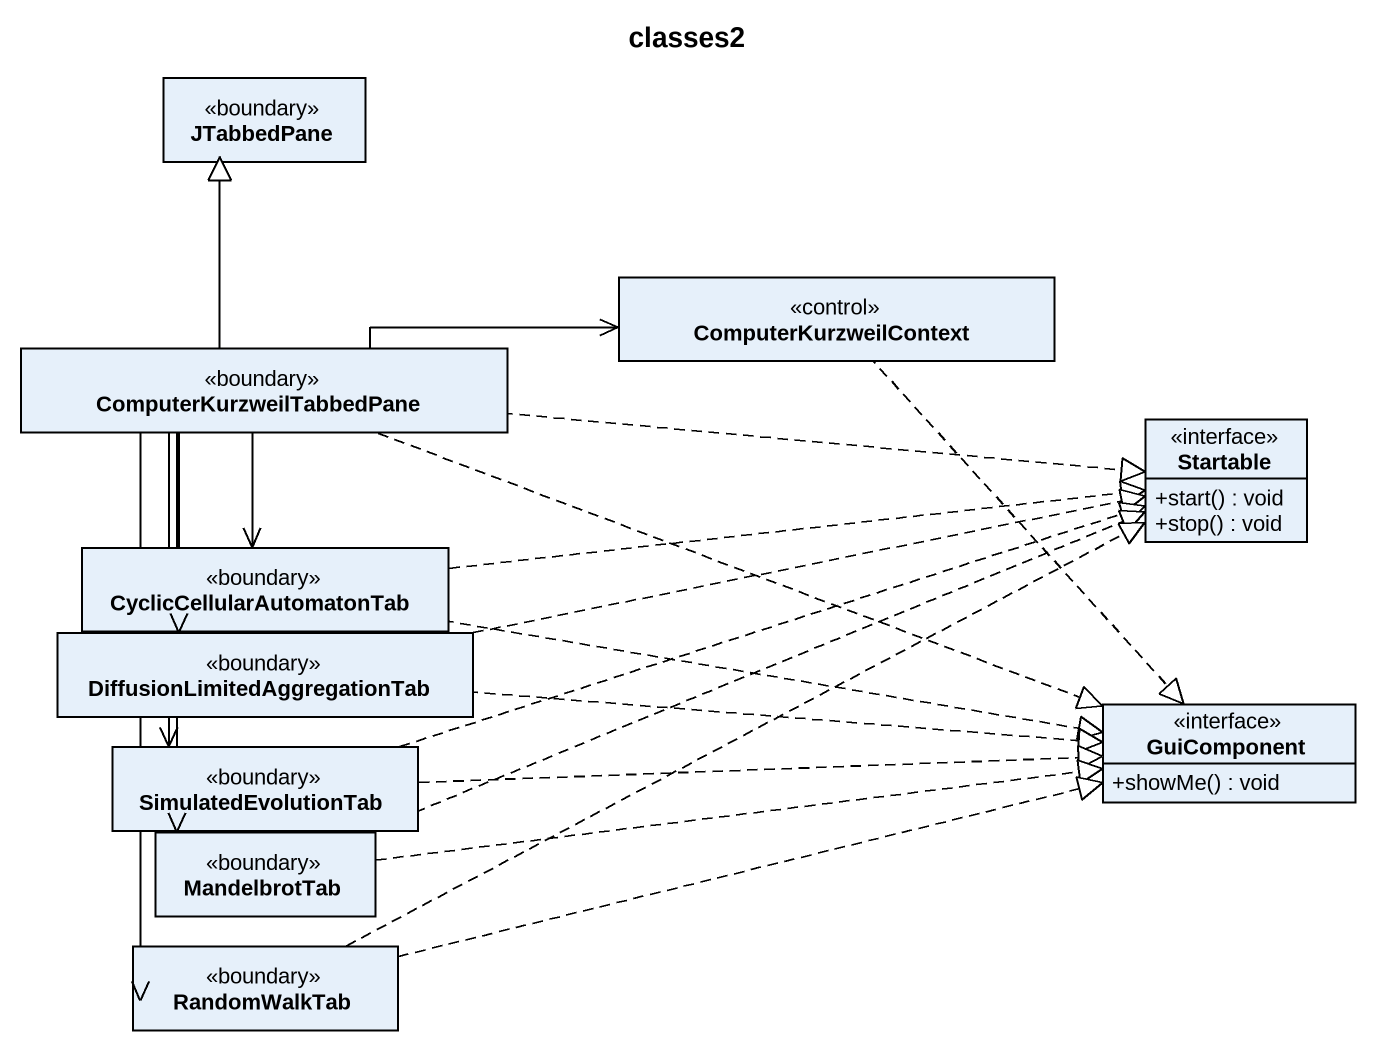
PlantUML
@startuml
title classes2
hide circle
hide empty members
skinparam classAttributeIconSize 0
class JTabbedPane <<boundary>>
class ComputerKurzweilContext <<control>>
class ComputerKurzweilTabbedPane <<boundary>>
interface Startable {
  +start() : void
  +stop() : void
}
class CyclicCellularAutomatonTab <<boundary>>
class "DiffusionLimitedAggregationTab" as DiffusionLimitedAggregationT <<boundary>>
interface GuiComponent {
  +showMe() : void
}
class SimulatedEvolutionTab <<boundary>>
class MandelbrotTab <<boundary>>
class RandomWalkTab <<boundary>>
ComputerKurzweilContext ..|> GuiComponent
ComputerKurzweilTabbedPane -up-|> JTabbedPane
ComputerKurzweilTabbedPane -right-> ComputerKurzweilContext
ComputerKurzweilTabbedPane .right.|> Startable
ComputerKurzweilTabbedPane --> CyclicCellularAutomatonTab
ComputerKurzweilTabbedPane --> DiffusionLimitedAggregationT
ComputerKurzweilTabbedPane .right.|> GuiComponent
ComputerKurzweilTabbedPane --> SimulatedEvolutionTab
ComputerKurzweilTabbedPane --> MandelbrotTab
ComputerKurzweilTabbedPane --> RandomWalkTab
CyclicCellularAutomatonTab .right.|> Startable
CyclicCellularAutomatonTab .right.|> GuiComponent
DiffusionLimitedAggregationT .right.|> Startable
DiffusionLimitedAggregationT .right.|> GuiComponent
SimulatedEvolutionTab .right.|> Startable
SimulatedEvolutionTab .right.|> GuiComponent
MandelbrotTab .right.|> Startable
MandelbrotTab .right.|> GuiComponent
RandomWalkTab .right.|> Startable
RandomWalkTab .right.|> GuiComponent
@enduml
